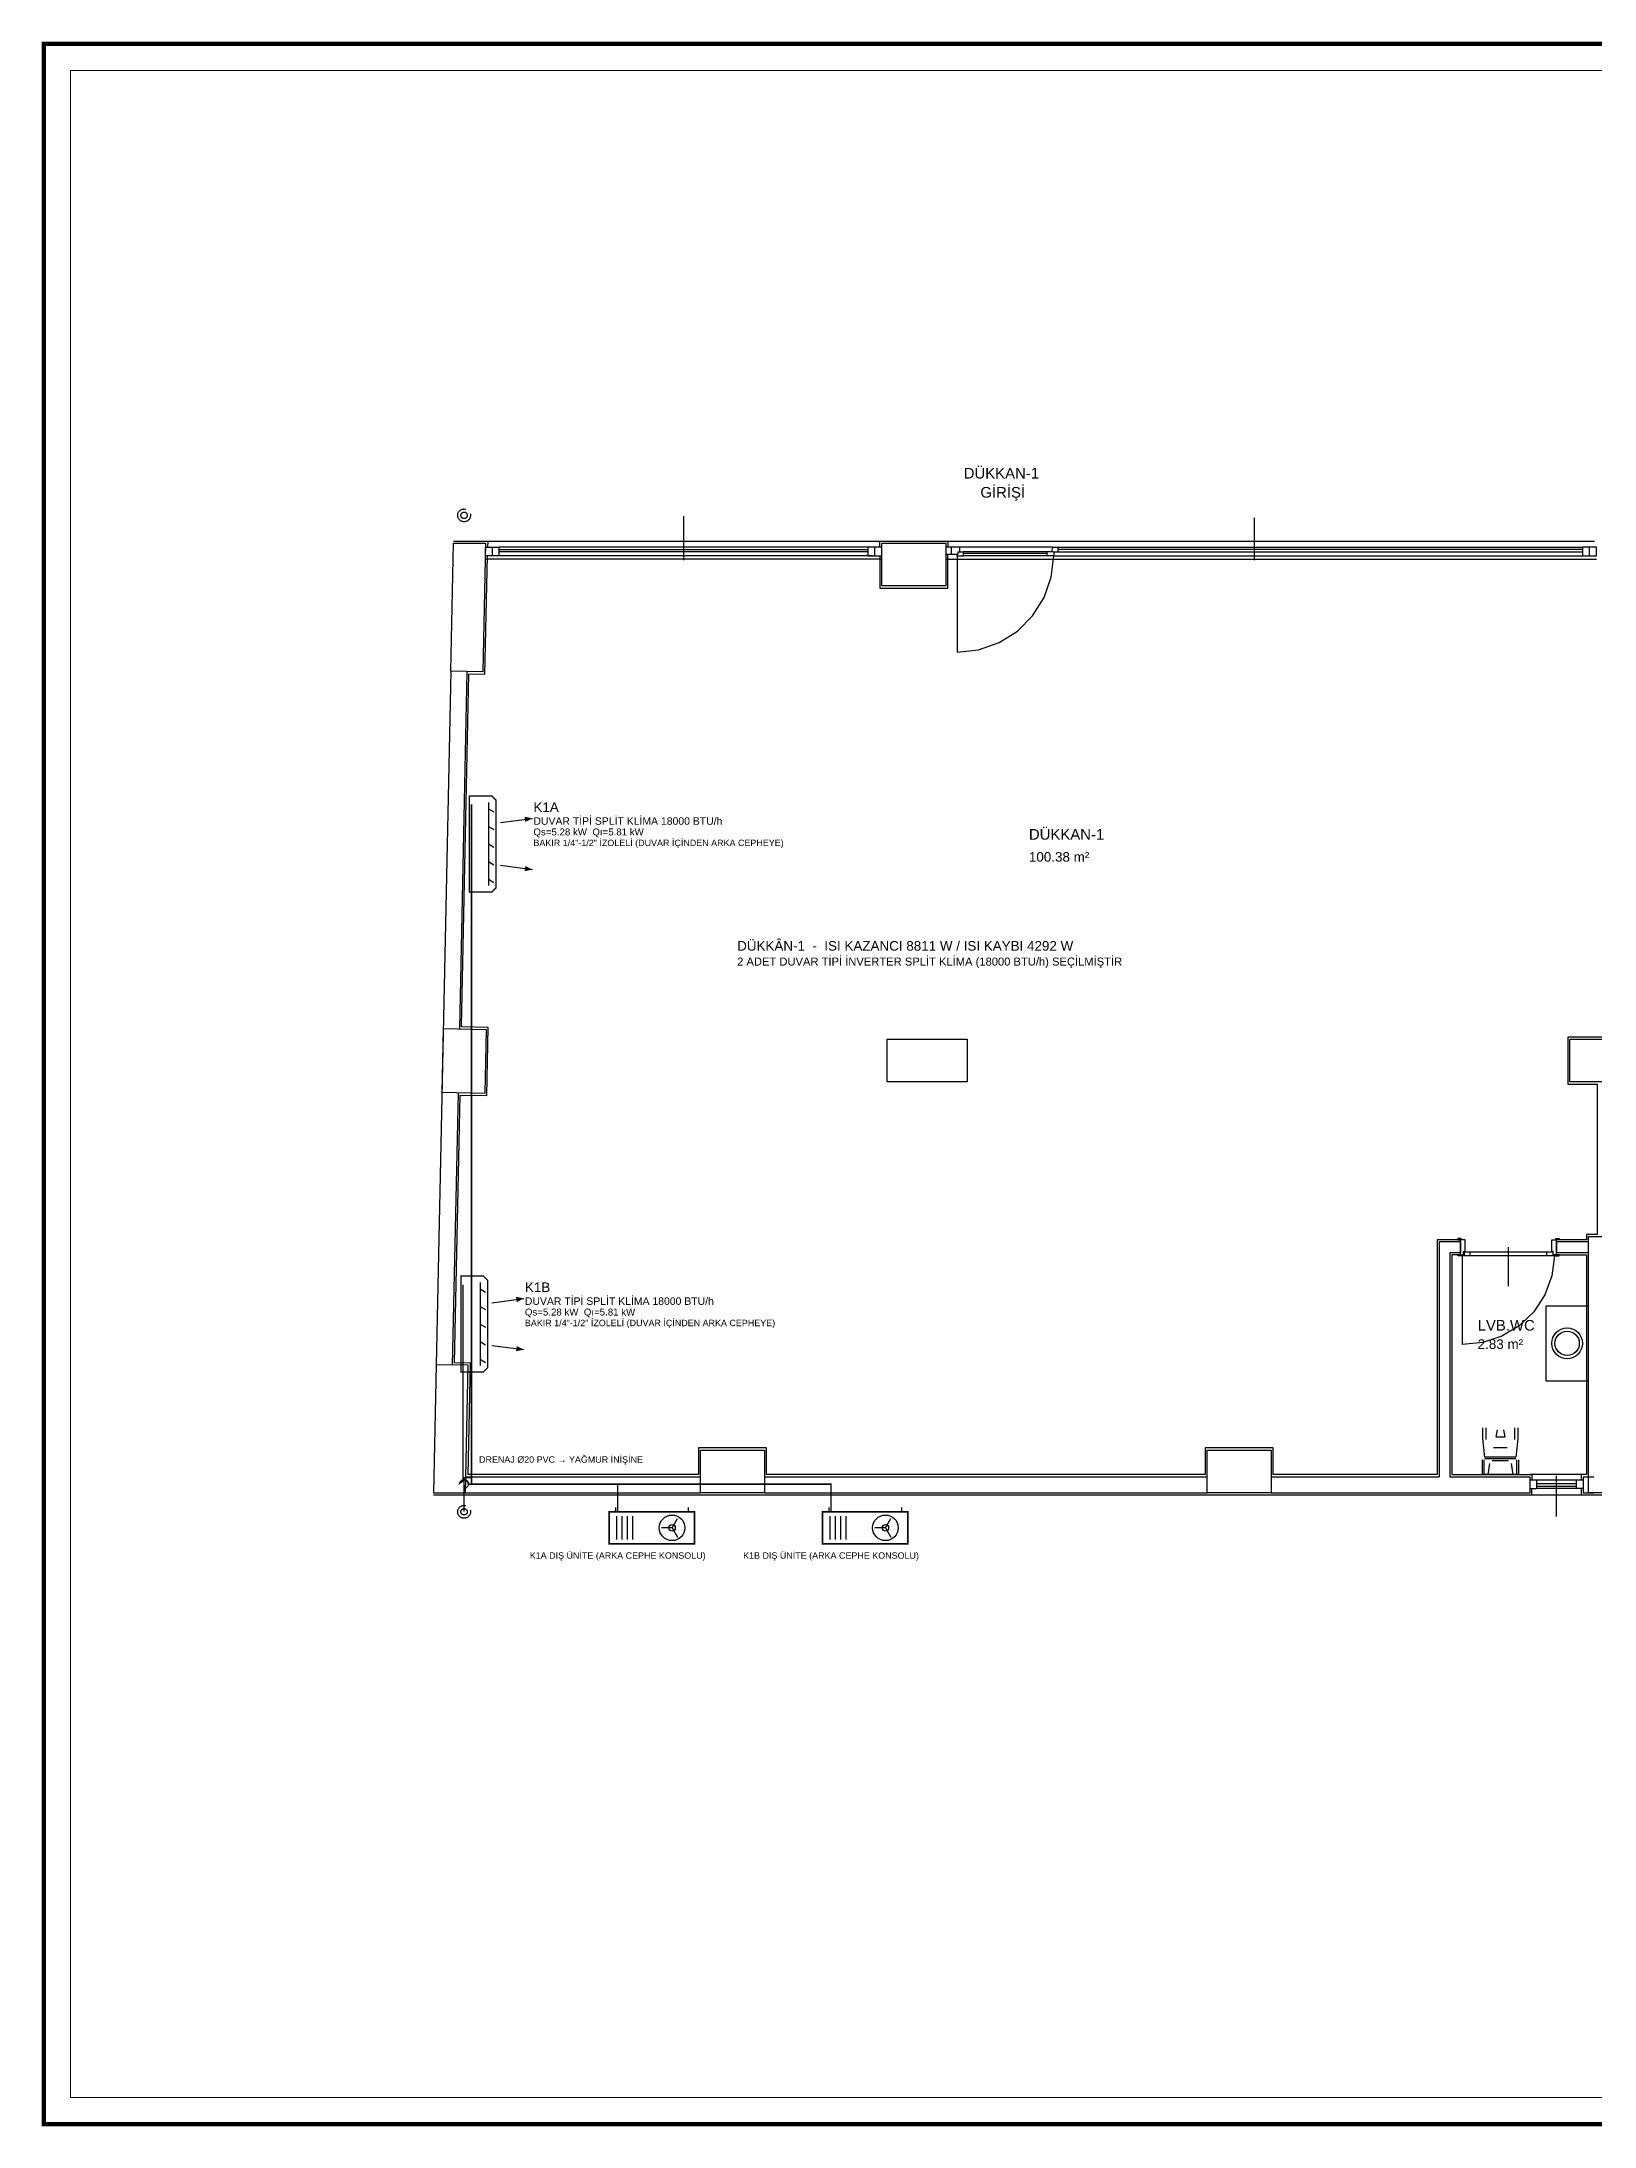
# Model space of a CAD drawing. Header units: centimetres. Extents: x -3952 to 26292, y -15092 to -10712.
# Drawn here: x 3798 to 5254, y -15052 to -13098 of the extents above; entities that cross this region are included whole.
import ezdxf
from ezdxf.enums import TextEntityAlignment as Align

# ---------------------------------------------------------------- set-up
doc = ezdxf.new("R2010")
doc.units = ezdxf.units.CM
doc.linetypes.add('DASHED', pattern=[18, 12, -6])
doc.linetypes.add('YAGMUR HATTI', pattern=[36, 30, -6])
for name, color, linetype in [('MIMARI', 8, 'Continuous'), ('MIMARI-KOLON', 8, 'Continuous'), ('MIMARI-TEFRIS', 9, 'Continuous'), ('MIMARI-YAZI', 8, 'Continuous'), ('MTY-KLIMA-BAKIR BORU', 30, 'Continuous'), ('MTY-KLIMA-DIS UNITE', 4, 'Continuous'), ('MTY-KLIMA-DRENAJ', 8, 'DASHED'), ('MTY-KLIMA-IC UNITE', 4, 'Continuous'), ('MTY-PAFTA', 7, 'Continuous'), ('MTY-YAGMUR-BORUSU', 3, 'YAGMUR HATTI')]:
    doc.layers.add(name, color=color, linetype=linetype)
doc.layers.add('ROTAS-PAFTA-SINIRI', color=8, linetype='Continuous', plot=False)
doc.styles.add('ROTAS', font='arial.ttf')

# ---------------------------------------------------------------- blocks, each defined once
blk = doc.blocks.new('ROTAS_PAFTA')
blk.add_lwpolyline([(0, 0), (1, 0), (1, 1), (0, 1)], close=True)

msp = doc.modelspace()

# ---------------------------------------------------------------- linework, layer by layer
at = {"layer": 'MIMARI'}
for p, q in [((4399.7, -13542.8), (4399.7, -13584)), ((4934.7, -13544.3), (4934.7, -13584)), ((4216.1, -13566.1), (4583.4, -13566.1)), ((4220.5, -13579.8), (4220.5, -13571.8)), ((4572.7, -13571.8), (4226.9, -13571.8)), ((4226.9, -13579.8), (4226.9, -13571.8)), ((4226.9, -13574.1), (4572.7, -13574.1)), ((4572.7, -13576.3), (4226.9, -13576.3)), ((4576.9, -13579.8), (4226.9, -13579.8)), ((4572.7, -13579.8), (4572.7, -13571.8)), ((4579.2, -13579.8), (4579.2, -13571.8)), ((4647.6, -13566.1), (5253.6, -13566.1)), ((4650.5, -13571.8), (4650.5, -13578.3)), ((4656.3, -13579.8), (4661.9, -13579.8)), ((4656.3, -13579.8), (4656.3, -13670.2)), ((4657, -13576.3), (4661.9, -13576.3)), ((4657, -13576.3), (4657, -13578.3)), ((4658.4, -13571.8), (4658.4, -13576.3)), ((4745.5, -13571.8), (4658.4, -13571.8)), ((4740.2, -13576.3), (4661.9, -13576.3)), ((4661.9, -13576.3), (4661.9, -13579.8)), ((4661.9, -13577.5), (4740.2, -13577.5)), ((4740.2, -13579.8), (4661.9, -13579.8)), ((4746.1, -13576.3), (4740.2, -13576.3)), ((4740.2, -13576.3), (4740.2, -13579.8)), ((4746.8, -13579.8), (4740.2, -13579.8)), ((4746.1, -13576.3), (4744.6, -13576.3)), ((4745.5, -13571.8), (4751, -13571.8)), ((4746.1, -13576.3), (4751, -13576.3)), ((4746.7, -13576.3), (4747.6, -13576.3)), ((4746.8, -13579.8), (5242.7, -13579.8)), ((4751, -13571.8), (5242.7, -13571.9)), ((4751, -13576.3), (4751, -13571.8)), ((5242.7, -13574.1), (4751, -13574.1)), ((4751, -13576.3), (5242.7, -13576.3)), ((5242.7, -13579.8), (5242.7, -13571.9)), ((5249.2, -13579.8), (5249.2, -13571.9)), ((4585.4, -13583.1), (4214.1, -13583.1)), ((4645.6, -13583.1), (5255.6, -13583.1)), ((4181.6, -13688), (4167.9, -14338.1)), ((4196.6, -13688.3), (4189.6, -14023.4)), ((4188.3, -14083.4), (4182.9, -14338.4)), ((5128.1, -14223.1), (5108.1, -14223.1)), ((5108.1, -14223.1), (5108.1, -14443.1)), ((5125.5, -14219.9), (5125.5, -14221.1)), ((5128.6, -14219.9), (5125.5, -14219.9)), ((5125.5, -14221.1), (5128.6, -14221.1)), ((5132.5, -14221.1), (5128.1, -14221.1)), ((5128.1, -14235.1), (5128.1, -14221.1)), ((5128.1, -14223.1), (5128.1, -14233.1)), ((5128.6, -14221.1), (5128.6, -14219.9)), ((5132.5, -14232.1), (5132.5, -14221.1)), ((5213.6, -14221.1), (5218.1, -14221.1)), ((5213.6, -14232.1), (5213.6, -14221.1)), ((5217.5, -14221.1), (5217.5, -14219.9)), ((5217.5, -14219.9), (5220.6, -14219.9)), ((5220.6, -14221.1), (5217.5, -14221.1)), ((5218.1, -14235.1), (5218.1, -14221.1)), ((5248.1, -14223.1), (5218.1, -14223.1)), ((5218.1, -14223.1), (5218.1, -14233.1)), ((5220.6, -14219.9), (5220.6, -14221.1)), ((5128.1, -14233.1), (5118.1, -14233.1)), ((5118.1, -14233.1), (5118.1, -14443.1)), ((5125.6, -14235.1), (5128.6, -14235.1)), ((5125.6, -14236), (5125.6, -14235.1)), ((5128.6, -14236), (5125.6, -14236)), ((5128.1, -14235.1), (5131, -14235.1)), ((5128.6, -14235.1), (5128.6, -14236)), ((5131.5, -14235.1), (5130.1, -14235.1)), ((5130.1, -14235.1), (5130.1, -14236)), ((5216.1, -14236), (5130.1, -14236)), ((5130.1, -14319.2), (5130.1, -14236)), ((5131, -14232.1), (5132.5, -14232.1)), ((5131, -14235.1), (5131, -14232.1)), ((5131.5, -14232.2), (5214.6, -14232.2)), ((5131.5, -14232.2), (5131.5, -14235.1)), ((5137.1, -14236), (5137.1, -14232.2)), ((5173.1, -14264.5), (5173.1, -14227.8)), ((5209, -14236), (5209, -14232.2)), ((5215.1, -14232.1), (5213.6, -14232.1)), ((5214.6, -14232.2), (5214.6, -14235.1)), ((5214.6, -14235.1), (5216.1, -14235.1)), ((5215.1, -14235.1), (5215.1, -14232.1)), ((5218.1, -14235.1), (5215.1, -14235.1)), ((5216.1, -14235.1), (5216.1, -14236)), ((5220.5, -14235.1), (5217.5, -14235.1)), ((5217.5, -14235.1), (5217.5, -14236)), ((5217.5, -14236), (5220.5, -14236)), ((5248.1, -14233.1), (5218.1, -14233.1)), ((5220.5, -14236), (5220.5, -14235.1)), ((4195.4, -14458.1), (4415.6, -14458.1)), ((4195.7, -14443.1), (4415.6, -14443.1)), ((4475.6, -14443.1), (4890.6, -14443.1)), ((4475.6, -14458.1), (4890.6, -14458.1)), ((4950.6, -14443.1), (5108.1, -14443.1)), ((4950.6, -14458.1), (5193.1, -14458.1)), ((5118.1, -14443.1), (5193.1, -14443.1)), ((5242.9, -14441.1), (5193.1, -14441.1)), ((5193.1, -14443.1), (5193.1, -14458.1)), ((5199.5, -14446.4), (5199.5, -14454.3)), ((5243.1, -14446.4), (5199.5, -14446.4)), ((5236.7, -14449.9), (5199.5, -14449.9)), ((5199.5, -14452.1), (5236.7, -14452.1)), ((5243.1, -14454.3), (5199.5, -14454.3)), ((5218, -14480.3), (5218, -14442.2)), ((5236.7, -14446.4), (5236.7, -14454.3)), ((5243.1, -14443.1), (5253.1, -14443.1)), ((5243.1, -14443.1), (5243.1, -14458.1)), ((5243.1, -14458.1), (5253.1, -14458.1)), ((5195.1, -14460.1), (5240.9, -14460.1))]:
    msp.add_line(p, q, dxfattribs=at)
for points in [[(4184.1, -13566.1), (4216.2, -13566.1), (4216.1, -13571.9)], [(5128.1, -14221.1), (5106.1, -14221.1), (5106.1, -14441.1), (4952.6, -14441.1), (4952.6, -14416.1), (4888.6, -14416.1), (4888.6, -14441.1), (4477.6, -14441.1), (4477.6, -14416.1), (4413.6, -14416.1), (4413.6, -14441.1), (4197.8, -14441.1), (4200, -14336.8), (4185, -14336.4), (4190.3, -14085.4), (4215.3, -14085.9), (4216.6, -14021.9), (4191.6, -14021.4), (4198.6, -13690.4), (4213.6, -13690.7), (4216.1, -13579.8)], [(4226.9, -13579.8), (4214.1, -13579.8), (4214.1, -13571.8), (4226.9, -13571.8)], [(4572.7, -13579.8), (4585.6, -13579.8), (4585.6, -13571.8), (4572.7, -13571.8)], [(4583.6, -13571.8), (4583.6, -13566.1), (4647.6, -13566.1), (4647.6, -13571.8)], [(4583.6, -13579.8), (4583.6, -13610.1), (4647.6, -13610.1), (4647.6, -13578.3)], [(4658.4, -13571.8), (4645.6, -13571.8), (4645.6, -13578.3), (4657, -13578.3)], [(4656.3, -13579.8), (4655.5, -13578.3)], [(4656.3, -13670.2), (4676.4, -13667.9), (4695.6, -13661.2), (4712.7, -13650.5), (4727, -13636.2), (4737.8, -13619), (4744.5, -13599.9), (4746.8, -13579.8)], [(4745.5, -13571.8), (4744.6, -13576.3)], [(4746.8, -13579.8), (4747.6, -13576.3)], [(5493.6, -13579.8), (5493.6, -13760.1), (5533.6, -13760.1), (5533.6, -14051.1), (5307.6, -14051.1), (5307.6, -14031.1), (5228.6, -14031.1), (5228.6, -14075.1), (5256.1, -14075.1), (5256.1, -14216.1), (5246.1, -14216.1), (5246.1, -14221.1), (5218.1, -14221.1)], [(5242.7, -13579.8), (5255.6, -13579.8), (5255.6, -13571.9), (5242.7, -13571.9)], [(5128.1, -14235.1), (5120.1, -14235.1), (5120.1, -14441.1), (5195.1, -14441.1), (5195.1, -14446.4)], [(5129.1, -14235.6), (5129.7, -14235.6), (5129.1, -14235.6)], [(5216.1, -14236), (5213.7, -14254.8), (5207.1, -14272.6), (5196.8, -14288.5), (5183.2, -14301.7), (5166.9, -14311.5), (5148.9, -14317.4), (5130.1, -14319.2)], [(5218.1, -14235.1), (5246.1, -14235.1), (5246.1, -14441.1), (5241.1, -14441.1), (5241.1, -14446.4)], [(4165.4, -14460.1), (5195.1, -14460.1), (5195.1, -14454.3)], [(5199.5, -14446.4), (5193.1, -14446.4), (5193.1, -14454.3), (5199.5, -14454.3)], [(5241.1, -14454.3), (5241.1, -14460.1), (5538.1, -14460.1)]]:
    msp.add_lwpolyline(points, dxfattribs=at)
at = {"layer": 'MIMARI-KOLON'}
for points in [[(4184.1, -13568.1), (4214.2, -13568.1), (4211.6, -13688.7), (4181.6, -13688), (4184.1, -13568.1)], [(4585.6, -13568.1), (4645.6, -13568.1), (4645.6, -13608.1), (4585.6, -13608.1), (4585.6, -13568.1)], [(4174.6, -14023.1), (4214.6, -14023.9), (4213.3, -14083.9), (4173.3, -14083), (4174.6, -14023.1)], [(4590.6, -14033.1), (4665.6, -14033.1), (4665.6, -14073.1), (4590.6, -14073.1), (4590.6, -14033.1)], [(5230.6, -14033.1), (5305.6, -14033.1), (5305.6, -14073.1), (5230.6, -14073.1), (5230.6, -14033.1)], [(5248.1, -14218.1), (5278.1, -14218.1), (5278.1, -14433.1), (5488.1, -14433.1), (5488.1, -14218.1), (5518.1, -14218.1), (5518.1, -14458.1), (5248.1, -14458.1), (5248.1, -14218.1)], [(4165.4, -14458.1), (4195.4, -14458.1), (4197.9, -14338.7), (4167.9, -14338.1), (4165.4, -14458.1)], [(4415.6, -14418.1), (4475.6, -14418.1), (4475.6, -14458.1), (4415.6, -14458.1), (4415.6, -14418.1)], [(4890.6, -14418.1), (4950.6, -14418.1), (4950.6, -14458.1), (4890.6, -14458.1), (4890.6, -14418.1)]]:
    msp.add_lwpolyline(points, dxfattribs=at)
at = {"layer": 'MIMARI-TEFRIS'}
for p, q in [((5149.2, -14407.4), (5149.2, -14397.4)), ((5149.2, -14407.4), (5149.2, -14397.4)), ((5151.9, -14397.4), (5151.9, -14408.3)), ((5151.9, -14397.4), (5151.9, -14408.3)), ((5161.5, -14406.1), (5162.8, -14399.3)), ((5161.5, -14406.1), (5162.8, -14399.3)), ((5168.3, -14399.3), (5169.6, -14406.1)), ((5168.3, -14399.3), (5169.6, -14406.1)), ((5179.2, -14408.3), (5179.2, -14397.4)), ((5179.2, -14408.3), (5179.2, -14397.4)), ((5181.9, -14397.4), (5181.9, -14407.4)), ((5181.9, -14397.4), (5181.9, -14407.4)), ((5151, -14424.7), (5149.2, -14407.4)), ((5151, -14424.7), (5149.2, -14407.4)), ((5159.2, -14415.6), (5171.9, -14415.6)), ((5159.2, -14415.6), (5171.9, -14415.6)), ((5169.6, -14406.1), (5161.5, -14406.1)), ((5169.6, -14406.1), (5161.5, -14406.1)), ((5181.9, -14407.4), (5180.1, -14424.7)), ((5181.9, -14407.4), (5180.1, -14424.7)), ((5148.3, -14427.4), (5148.3, -14441.1)), ((5148.3, -14427.4), (5148.3, -14441.1)), ((5150.1, -14427.4), (5150.1, -14441.1)), ((5150.1, -14427.4), (5150.1, -14441.1)), ((5180.1, -14424.7), (5151, -14424.7)), ((5180.1, -14424.7), (5151, -14424.7)), ((5180.1, -14426.5), (5151, -14426.5)), ((5180.1, -14426.5), (5151, -14426.5)), ((5155.2, -14430.7), (5153.7, -14441.1)), ((5155.2, -14430.7), (5153.7, -14441.1)), ((5173.2, -14428.3), (5157.9, -14428.3)), ((5173.2, -14428.3), (5157.9, -14428.3)), ((5177.4, -14441.1), (5175.9, -14430.7)), ((5177.4, -14441.1), (5175.9, -14430.7)), ((5181, -14441.1), (5181, -14427.4)), ((5181, -14441.1), (5181, -14427.4)), ((5182.8, -14441.1), (5182.8, -14427.4)), ((5182.8, -14441.1), (5182.8, -14427.4)), ((5182.8, -14441.1), (5148.3, -14441.1)), ((5182.8, -14441.1), (5148.3, -14441.1))]:
    msp.add_line(p, q, dxfattribs=at)
msp.add_lwpolyline([(5208.1, -14353.1), (5248.1, -14353.1), (5248.1, -14283.1), (5208.1, -14283.1), (5208.1, -14353.1)], dxfattribs=at)
for radius in [14.4, 11.4]:
    msp.add_circle((5228.1, -14318.1), radius, dxfattribs=at)
at = {"layer": 'MTY-KLIMA-BAKIR BORU', "const_width": 1.5}
for points in [[(4201, -13813), (4201, -14450), (4338, -14450), (4338, -14476)], [(4193, -14263), (4193, -14446.1)], [(4193, -14446.1), (4193, -14447), (4190.1, -14449), (4190.5, -14448), (4191.2, -14447.2), (4192, -14446.5), (4193, -14446.1), (4193, -14446.1)], [(4193, -14446.1), (4194, -14446), (4195, -14446.1), (4196, -14446.5), (4196.8, -14447.2), (4197.5, -14448), (4197.9, -14449), (4198, -14450), (4200.9, -14450)], [(4338.1, -14450), (4538, -14450), (4538, -14476)]]:
    msp.add_lwpolyline(points, dxfattribs=at)
at = {"layer": 'MTY-KLIMA-DIS UNITE'}
for p, q in [((4336, -14472), (4336, -14476)), ((4404, -14472), (4404, -14476)), ((4536, -14472), (4536, -14476)), ((4604, -14472), (4604, -14476)), ((4337, -14480), (4337, -14502)), ((4342, -14480), (4342, -14502)), ((4347, -14480), (4347, -14502)), ((4352, -14480), (4352, -14502)), ((4389, -14491), (4379, -14491)), ((4389, -14491), (4394, -14482.3)), ((4389, -14491), (4394, -14499.7)), ((4537, -14480), (4537, -14502)), ((4542, -14480), (4542, -14502)), ((4547, -14480), (4547, -14502)), ((4552, -14480), (4552, -14502)), ((4589, -14491), (4579, -14491)), ((4589, -14491), (4594, -14482.3)), ((4589, -14491), (4594, -14499.7))]:
    msp.add_line(p, q, dxfattribs=at)
at = {"layer": 'MTY-KLIMA-DIS UNITE', "const_width": 1.5}
for points in [[(4410, -14476), (4330, -14476), (4330, -14506), (4410, -14506)], [(4610, -14476), (4530, -14476), (4530, -14506), (4610, -14506)]]:
    msp.add_lwpolyline(points, close=True, dxfattribs=at)
at = {"layer": 'MTY-KLIMA-DIS UNITE'}
for centre, radius in [((4389, -14491), 12), ((4589, -14491), 12), ((4389, -14491), 3), ((4589, -14491), 3)]:
    msp.add_circle(centre, radius, dxfattribs=at)
at = {"layer": 'MTY-KLIMA-DRENAJ', "const_width": 1.2}
for points in [[(4193.1, -14444), (4193.9, -14444)], [(4200.9, -14444), (4194, -14444), (4194, -14476)], [(4198, -14450), (4197.9, -14451), (4197.5, -14452), (4196.8, -14452.8), (4196, -14453.5), (4195, -14453.9), (4194.1, -14454)]]:
    msp.add_lwpolyline(points, dxfattribs=at)
at = {"layer": 'MTY-KLIMA-IC UNITE'}
for p, q in [((4217, -13811), (4217, -13889)), ((4217, -13817), (4222, -13820)), ((4217, -13833.5), (4222, -13836.5)), ((4228, -13830), (4258, -13826)), ((4217, -13850), (4222, -13853)), ((4217, -13866.5), (4222, -13869.5)), ((4228, -13870), (4258, -13874)), ((4217, -13883), (4222, -13886)), ((4209, -14261), (4209, -14339)), ((4209, -14267), (4214, -14270)), ((4209, -14283.5), (4214, -14286.5)), ((4220, -14280), (4250, -14276)), ((4209, -14300), (4214, -14303)), ((4209, -14316.5), (4214, -14319.5)), ((4220, -14320), (4250, -14324)), ((4209, -14333), (4214, -14336))]:
    msp.add_line(p, q, dxfattribs=at)
at = {"layer": 'MTY-KLIMA-IC UNITE', "const_width": 1.2}
for points in [[(4199, -13805), (4199, -13895), (4220, -13895), (4224, -13891), (4224, -13809), (4220, -13805)], [(4191, -14255), (4191, -14345), (4212, -14345), (4216, -14341), (4216, -14259), (4212, -14255)]]:
    msp.add_lwpolyline(points, close=True, dxfattribs=at)
at = {"layer": 'MTY-KLIMA-IC UNITE'}
for points in [[(4258, -13826), (4251.4, -13829.4), (4250.7, -13824.5)], [(4258, -13874), (4250.7, -13875.5), (4251.4, -13870.6)], [(4250, -14276), (4243.4, -14279.4), (4242.7, -14274.5)], [(4250, -14324), (4242.7, -14325.5), (4243.4, -14320.6)]]:
    msp.add_solid(points, dxfattribs=at)
at = {"layer": 'MTY-PAFTA'}
for points, const_width in [([(3800, -15050), (7600, -15050), (7600, -13100), (3800, -13100)], 4), ([(3825, -15025), (7575, -15025), (7575, -13125), (3825, -13125)], 1)]:
    msp.add_lwpolyline(points, close=True, dxfattribs=dict(at, const_width=const_width))
at = {"layer": 'MTY-YAGMUR-BORUSU'}
for centre, radius in [((4194, -13542), 6), ((4194, -13542), 3), ((4194, -14476), 6), ((4194, -14476), 3)]:
    msp.add_circle(centre, radius, dxfattribs=at)

# ---------------------------------------------------------------- block references
at = {"layer": 'ROTAS-PAFTA-SINIRI', "xscale": 3800, "yscale": 1950}
msp.add_blockref('ROTAS_PAFTA', (3800, -15050), dxfattribs=at)

# ---------------------------------------------------------------- texts
at = {"layer": 'MIMARI-YAZI', "style": 'ROTAS'}
for s, height, p in [('DÜKKAN-1', 10, (4662.4, -13507.5)), ('GİRİŞİ', 10, (4678, -13525.4)), ('DÜKKAN-1', 10, (4723.5, -13846)), ('100.38 m²', 9, (4723.5, -13866.6)), ('LVB.WC', 10, (5144.2, -14306.2)), ('2.83 m²', 9, (5144.2, -14323.3))]:
    msp.add_text(s, height=height, dxfattribs=at).set_placement(p)
at = {"layer": 'MTY-KLIMA-BAKIR BORU', "style": 'ROTAS'}
for p in [(4259, -13852), (4251, -14302)]:
    msp.add_text('BAKIR 1/4"-1/2" İZOLELİ (DUVAR İÇİNDEN ARKA CEPHEYE)', height=6, dxfattribs=at).set_placement(p)
at = {"layer": 'MTY-KLIMA-DIS UNITE', "style": 'ROTAS'}
for s, p in [('K1A DIŞ ÜNİTE (ARKA CEPHE KONSOLU)', (4338, -14520)), ('K1B DIŞ ÜNİTE (ARKA CEPHE KONSOLU)', (4538, -14520))]:
    msp.add_text(s, height=6, dxfattribs=at).set_placement(p, align=Align.CENTER)
at = {"layer": 'MTY-KLIMA-DRENAJ', "style": 'ROTAS'}
msp.add_text('DRENAJ Ø20 PVC → YAĞMUR İNİŞİNE', height=6, dxfattribs=at).set_placement((4208, -14430))
at = {"layer": 'MTY-KLIMA-IC UNITE', "style": 'ROTAS'}
for s, height, p in [('K1A', 9, (4259, -13820)), ('DUVAR TİPİ SPLİT KLİMA 18000 BTU/h', 7, (4259, -13832)), ('Qs=5.28 kW  Qı=5.81 kW', 6.5, (4259, -13842)), ('DÜKKÂN-1  -  ISI KAZANCI 8811 W / ISI KAYBI 4292 W', 9, (4450, -13950)), ('2 ADET DUVAR TİPİ İNVERTER SPLİT KLİMA (18000 BTU/h) SEÇİLMİŞTİR', 7.5, (4450, -13964)), ('K1B', 9, (4251, -14270)), ('DUVAR TİPİ SPLİT KLİMA 18000 BTU/h', 7, (4251, -14282)), ('Qs=5.28 kW  Qı=5.81 kW', 6.5, (4251, -14292))]:
    msp.add_text(s, height=height, dxfattribs=at).set_placement(p)

doc.saveas('drawing.dxf')
